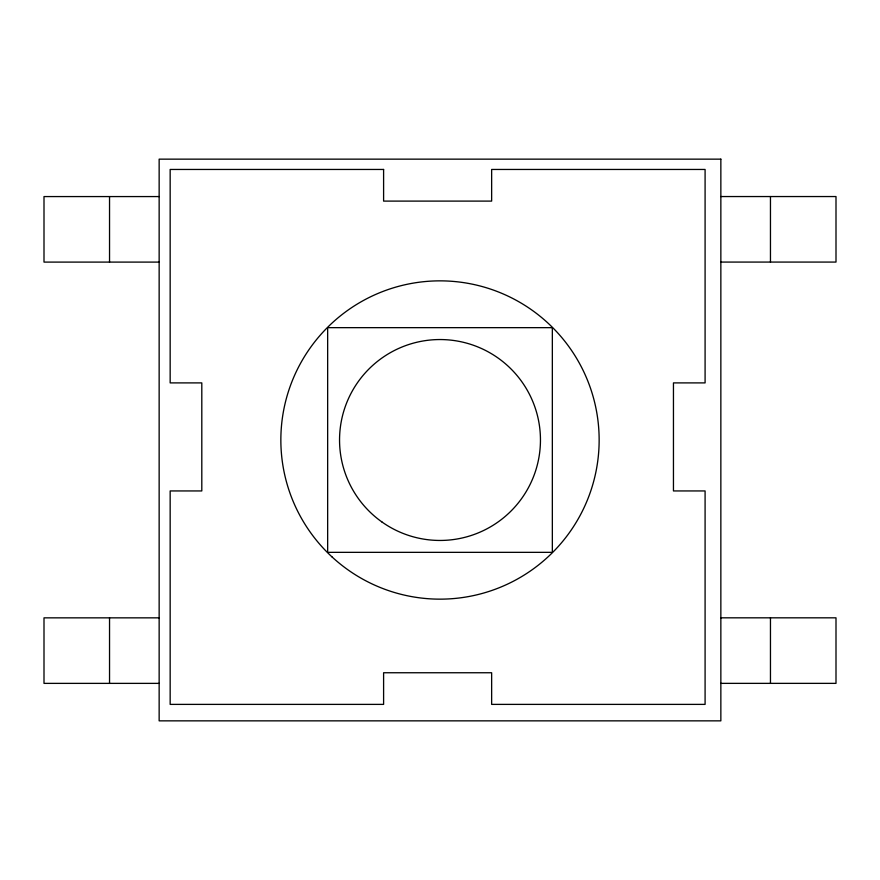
<?xml version="1.0" encoding="UTF-8"?>
<svg xmlns="http://www.w3.org/2000/svg" width="880" height="880" viewBox="0 0 880 880"><rect width="100%" height="100%" fill="white"/><g stroke="black" fill="none" stroke-linecap="round" stroke-linejoin="round"><path stroke-width="1.32" d="M159.148 196.57L44 196.57L44 262.097L159.148 262.097M720.852 196.548L836 196.548L836 262.075L720.852 262.075M159.148 617.848L44 617.848L44 683.375L159.148 683.375M720.852 617.826L836 617.826L836 683.364L720.852 683.364M770.462 196.548L770.462 262.075M770.462 617.826L770.462 683.364M109.538 196.57L109.538 262.097M109.538 617.848L109.538 683.375M720.852 159.148L159.148 159.148L159.148 720.852L720.852 720.852L720.852 159.148M383.603 169.455L170.159 169.455L170.159 382.899L201.806 382.899L201.806 490.941L170.159 490.941L170.159 704.385L383.603 704.385L383.603 672.749L491.645 672.749L491.645 704.385L705.089 704.385L705.089 490.941L673.453 490.941L673.453 382.899L705.089 382.899L705.089 169.455L491.645 169.455L491.645 201.102L383.603 201.102L383.603 169.455M552.343 327.657L327.657 327.657L327.657 552.343L552.343 552.343L552.343 327.657M332.189 557.073A159.148 159.148 0 0 0 595.287 474.837A159.148 159.148 0 0 0 392.524 288.101A159.148 159.148 0 0 0 332.189 557.073M381.92 521.961A100.452 100.452 0 0 0 540.023 449.317A100.452 100.452 0 0 0 398.057 348.722A100.452 100.452 0 0 0 381.92 521.961"/></g></svg>
